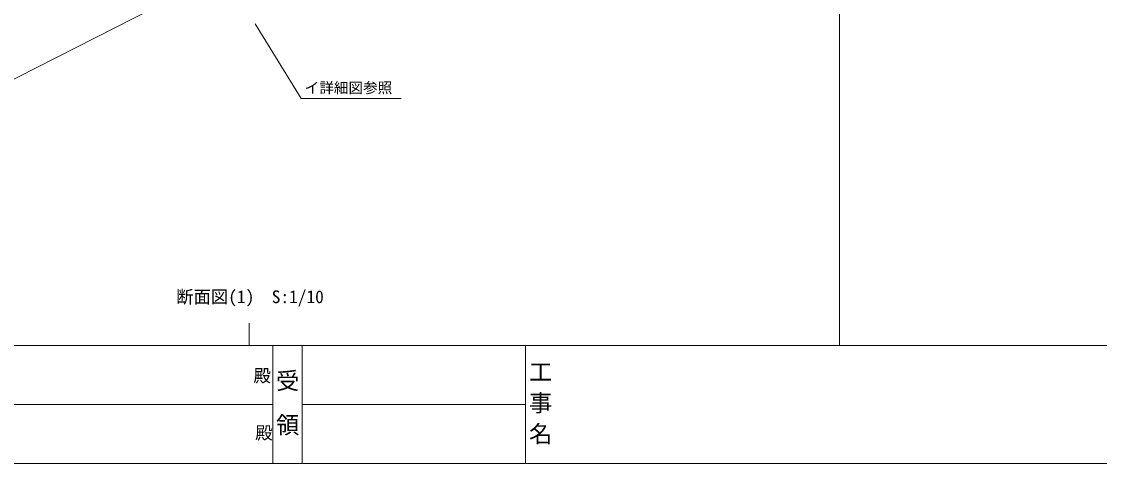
# Model space of a CAD drawing. Units: millimetres, scale not verified. Extents: x -4603 to 4686, y -14667 to 14758.
# Drawn here: x -2348 to 91, y -14667 to -13668 of the extents above; entities that cross this region are included whole.
import ezdxf
from ezdxf.enums import TextEntityAlignment as Align

# ---------------------------------------------------------------- set-up
doc = ezdxf.new("R2010")
doc.units = ezdxf.units.MM
doc.header["$LTSCALE"] = 6.6
for name, color, linetype, lineweight in [('0-5_A-B03-文字_書込_小', 7, 'Continuous', 9), ('1-4_A-E02-仕上中線', 6, 'Continuous', 9), ('1-5_A-C01-補助線(非印刷)', 4, 'Continuous', 9), ('1-B_0-A01-枠A', 4, 'Continuous', 9)]:
    doc.layers.add(name, color=color, linetype=linetype, lineweight=lineweight)
doc.layers.add('1-C_0-A02-枠B', color=5, linetype='Continuous')
doc.styles.add('ＭＳ ゴシック', font='')
doc.styles.get('ＭＳ ゴシック').set_extended_font_data('MS Gothic')

# ---------------------------------------------------------------- blocks, each defined once
blk = doc.blocks.new('A1 waku')
at = {"layer": '1-5_A-C01-補助線(非印刷)'}
for p, q in [((21025, 2250), (21025, 28783.33)), ((14347.22, 2250), (14347.22, 2500)), ((21025, 2250), (21025, 2500))]:
    blk.add_line(p, q, dxfattribs=at)
at = {"layer": '1-B_0-A01-枠A'}
for p, q in [((991.67, 2250), (38188.13, 2250)), ((14616.39, 2250), (14616.39, 916.67)), ((14949.73, 2250), (14949.73, 916.67)), ((17473.57, 2250), (17473.57, 916.67)), ((8956.97, 1583.33), (14616.39, 1583.33)), ((14949.73, 1583.33), (17473.57, 1583.33)), ((991.67, 916.67), (38324.36, 916.67))]:
    blk.add_line(p, q, dxfattribs=at)
at = {"layer": '1-C_0-A02-枠B', "color": 6, "style": 'ＭＳ ゴシック'}
for s, height, p in [('殿', 144.4, (14397.2, 1792.47)), ('受', 192.4, (14653.11, 1696.33)), ('工', 192.4, (17514.36, 1796.33)), ('事', 192.4, (17514.36, 1446.33)), ('領', 192.4, (14653.11, 1196.33)), ('殿', 144.4, (14416.95, 1147.24)), ('名', 192.4, (17514.36, 1096.33))]:
    blk.add_text(s, height=height, dxfattribs=at).set_placement(p, align=Align.BOTTOM_LEFT)

msp = doc.modelspace()

# ---------------------------------------------------------------- linework, layer by layer
at = {"layer": '0-5_A-B03-文字_書込_小'}
msp.add_lwpolyline([(-1489.118, -13841.595), (-1714.79, -13841.595), (-1818.919, -13673.121)], dxfattribs=at)
at = {"layer": '1-4_A-E02-仕上中線'}
msp.add_line((-3048.457, -14145.344), (-178.192, -12685.848), dxfattribs=at)

# ---------------------------------------------------------------- block references
at = {"layer": '1-B_0-A01-枠A', "xscale": 0.2, "yscale": 0.2}
msp.add_blockref('A1 waku', (-4702.372, -14850), dxfattribs=at)

# ---------------------------------------------------------------- texts
at = {"layer": '0-5_A-B03-文字_書込_小', "style": 'ＭＳ ゴシック'}
for s, height, p in [('イ詳細図参照', 24.19, (-1706.973, -13837.053)), ('断面図(1)\u3000S:1/10', 28.86, (-1997.979, -14313.101))]:
    msp.add_text(s, height=height, dxfattribs=at).set_placement(p, align=Align.BOTTOM_LEFT)

doc.saveas('drawing.dxf')
